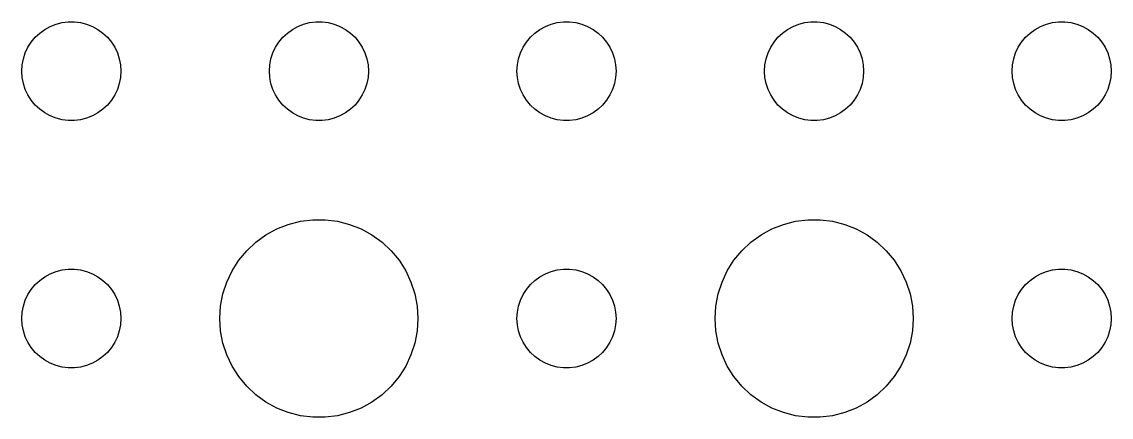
# Model space of a CAD drawing. Header units: metres. Extents: x -157 to 157, y -157 to 157.
# Drawn here: x -54 to -21, y 42.01 to 54 of the extents above; entities that cross this region are included whole.
import ezdxf

# ---------------------------------------------------------------- set-up
doc = ezdxf.new("R2010")
doc.units = ezdxf.units.M

msp = doc.modelspace()

# ---------------------------------------------------------------- linework, layer by layer
for p, q in [((-53.3037, 53.7665), (-53.1387, 53.8572)), ((-53.1387, 53.8572), (-52.9635, 53.9266)), ((-52.9635, 53.9266), (-52.7811, 53.9734)), ((-52.7811, 53.9734), (-52.5942, 53.997)), ((-52.5942, 53.997), (-52.4058, 53.997)), ((-52.4058, 53.997), (-52.2189, 53.9734)), ((-52.2189, 53.9734), (-52.0365, 53.9266)), ((-52.0365, 53.9266), (-51.8613, 53.8572)), ((-51.8613, 53.8572), (-51.6963, 53.7665)), ((-45.8037, 53.7665), (-45.6387, 53.8572)), ((-45.6387, 53.8572), (-45.4635, 53.9266)), ((-45.4635, 53.9266), (-45.2811, 53.9734)), ((-45.2811, 53.9734), (-45.0942, 53.997)), ((-45.0942, 53.997), (-44.9058, 53.997)), ((-44.9058, 53.997), (-44.7189, 53.9734)), ((-44.7189, 53.9734), (-44.5365, 53.9266)), ((-44.5365, 53.9266), (-44.3613, 53.8572)), ((-44.3613, 53.8572), (-44.1963, 53.7665)), ((-38.3037, 53.7665), (-38.1387, 53.8572)), ((-38.1387, 53.8572), (-37.9635, 53.9266)), ((-37.9635, 53.9266), (-37.7811, 53.9734)), ((-37.7811, 53.9734), (-37.5942, 53.997)), ((-37.5942, 53.997), (-37.4058, 53.997)), ((-37.4058, 53.997), (-37.2189, 53.9734)), ((-37.2189, 53.9734), (-37.0365, 53.9266)), ((-37.0365, 53.9266), (-36.8613, 53.8572)), ((-36.8613, 53.8572), (-36.6963, 53.7665)), ((-30.8037, 53.7665), (-30.6387, 53.8572)), ((-30.6387, 53.8572), (-30.4635, 53.9266)), ((-30.4635, 53.9266), (-30.2811, 53.9734)), ((-30.2811, 53.9734), (-30.0942, 53.997)), ((-30.0942, 53.997), (-29.9058, 53.997)), ((-29.9058, 53.997), (-29.7189, 53.9734)), ((-29.7189, 53.9734), (-29.5365, 53.9266)), ((-29.5365, 53.9266), (-29.3613, 53.8572)), ((-29.3613, 53.8572), (-29.1963, 53.7665)), ((-23.3037, 53.7665), (-23.1387, 53.8572)), ((-23.1387, 53.8572), (-22.9635, 53.9266)), ((-22.9635, 53.9266), (-22.7811, 53.9734)), ((-22.7811, 53.9734), (-22.5942, 53.997)), ((-22.5942, 53.997), (-22.4058, 53.997)), ((-22.4058, 53.997), (-22.2189, 53.9734)), ((-22.2189, 53.9734), (-22.0365, 53.9266)), ((-22.0365, 53.9266), (-21.8613, 53.8572)), ((-21.8613, 53.8572), (-21.6963, 53.7665)), ((-53.7135, 53.3817), (-53.5934, 53.5268)), ((-53.5934, 53.5268), (-53.4561, 53.6558)), ((-53.4561, 53.6558), (-53.3037, 53.7665)), ((-51.6963, 53.7665), (-51.5439, 53.6558)), ((-51.5439, 53.6558), (-51.4065, 53.5268)), ((-51.4065, 53.5268), (-51.2865, 53.3817)), ((-46.2135, 53.3817), (-46.0934, 53.5268)), ((-46.0934, 53.5268), (-45.9561, 53.6558)), ((-45.9561, 53.6558), (-45.8037, 53.7665)), ((-44.1963, 53.7665), (-44.0439, 53.6558)), ((-44.0439, 53.6558), (-43.9065, 53.5268)), ((-43.9065, 53.5268), (-43.7865, 53.3817)), ((-38.7135, 53.3817), (-38.5934, 53.5268)), ((-38.5934, 53.5268), (-38.4561, 53.6558)), ((-38.4561, 53.6558), (-38.3037, 53.7665)), ((-36.6963, 53.7665), (-36.5439, 53.6558)), ((-36.5439, 53.6558), (-36.4065, 53.5268)), ((-36.4065, 53.5268), (-36.2865, 53.3817)), ((-31.2135, 53.3817), (-31.0934, 53.5268)), ((-31.0934, 53.5268), (-30.9561, 53.6558)), ((-30.9561, 53.6558), (-30.8037, 53.7665)), ((-29.1963, 53.7665), (-29.0439, 53.6558)), ((-29.0439, 53.6558), (-28.9065, 53.5268)), ((-28.9065, 53.5268), (-28.7865, 53.3817)), ((-23.7135, 53.3817), (-23.5934, 53.5268)), ((-23.5934, 53.5268), (-23.4561, 53.6558)), ((-23.4561, 53.6558), (-23.3037, 53.7665)), ((-21.6963, 53.7665), (-21.5439, 53.6558)), ((-21.5439, 53.6558), (-21.4065, 53.5268)), ((-21.4065, 53.5268), (-21.2865, 53.3817)), ((-53.8947, 53.0522), (-53.8145, 53.2226)), ((-53.8145, 53.2226), (-53.7135, 53.3817)), ((-51.2865, 53.3817), (-51.1855, 53.2226)), ((-51.1855, 53.2226), (-51.1053, 53.0522)), ((-46.3947, 53.0522), (-46.3145, 53.2226)), ((-46.3145, 53.2226), (-46.2135, 53.3817)), ((-43.7865, 53.3817), (-43.6855, 53.2226)), ((-43.6855, 53.2226), (-43.6053, 53.0522)), ((-38.8947, 53.0522), (-38.8145, 53.2226)), ((-38.8145, 53.2226), (-38.7135, 53.3817)), ((-36.2865, 53.3817), (-36.1855, 53.2226)), ((-36.1855, 53.2226), (-36.1053, 53.0522)), ((-31.3947, 53.0522), (-31.3145, 53.2226)), ((-31.3145, 53.2226), (-31.2135, 53.3817)), ((-28.7865, 53.3817), (-28.6855, 53.2226)), ((-28.6855, 53.2226), (-28.6053, 53.0522)), ((-23.8947, 53.0522), (-23.8145, 53.2226)), ((-23.8145, 53.2226), (-23.7135, 53.3817)), ((-21.2865, 53.3817), (-21.1855, 53.2226)), ((-21.1855, 53.2226), (-21.1053, 53.0522)), ((-53.9882, 52.688), (-53.9529, 52.873)), ((-53.9529, 52.873), (-53.8947, 53.0522)), ((-51.1053, 53.0522), (-51.0471, 52.873)), ((-51.0471, 52.873), (-51.0118, 52.688)), ((-46.4882, 52.688), (-46.4529, 52.873)), ((-46.4529, 52.873), (-46.3947, 53.0522)), ((-43.6053, 53.0522), (-43.5471, 52.873)), ((-43.5471, 52.873), (-43.5118, 52.688)), ((-38.9882, 52.688), (-38.9529, 52.873)), ((-38.9529, 52.873), (-38.8947, 53.0522)), ((-36.1053, 53.0522), (-36.0471, 52.873)), ((-36.0471, 52.873), (-36.0118, 52.688)), ((-31.4882, 52.688), (-31.4529, 52.873)), ((-31.4529, 52.873), (-31.3947, 53.0522)), ((-28.6053, 53.0522), (-28.5471, 52.873)), ((-28.5471, 52.873), (-28.5118, 52.688)), ((-23.9882, 52.688), (-23.9529, 52.873)), ((-23.9529, 52.873), (-23.8947, 53.0522)), ((-21.1053, 53.0522), (-21.0471, 52.873)), ((-21.0471, 52.873), (-21.0118, 52.688)), ((-54, 52.5), (-53.9882, 52.688)), ((-53.9882, 52.312), (-54, 52.5)), ((-51.0118, 52.688), (-51, 52.5)), ((-51, 52.5), (-51.0118, 52.312)), ((-46.5, 52.5), (-46.4882, 52.688)), ((-46.4882, 52.312), (-46.5, 52.5)), ((-43.5118, 52.688), (-43.5, 52.5)), ((-43.5, 52.5), (-43.5118, 52.312)), ((-39, 52.5), (-38.9882, 52.688)), ((-38.9882, 52.312), (-39, 52.5)), ((-36.0118, 52.688), (-36, 52.5)), ((-36, 52.5), (-36.0118, 52.312)), ((-31.5, 52.5), (-31.4882, 52.688)), ((-31.4882, 52.312), (-31.5, 52.5)), ((-28.5118, 52.688), (-28.5, 52.5)), ((-28.5, 52.5), (-28.5118, 52.312)), ((-24, 52.5), (-23.9882, 52.688)), ((-23.9882, 52.312), (-24, 52.5)), ((-21.0118, 52.688), (-21, 52.5)), ((-21, 52.5), (-21.0118, 52.312)), ((-53.9529, 52.127), (-53.9882, 52.312)), ((-51.0118, 52.312), (-51.0471, 52.127)), ((-46.4529, 52.127), (-46.4882, 52.312)), ((-43.5118, 52.312), (-43.5471, 52.127)), ((-38.9529, 52.127), (-38.9882, 52.312)), ((-36.0118, 52.312), (-36.0471, 52.127)), ((-31.4529, 52.127), (-31.4882, 52.312)), ((-28.5118, 52.312), (-28.5471, 52.127)), ((-23.9529, 52.127), (-23.9882, 52.312)), ((-21.0118, 52.312), (-21.0471, 52.127)), ((-53.8947, 51.9478), (-53.9529, 52.127)), ((-53.8145, 51.7774), (-53.8947, 51.9478)), ((-51.1053, 51.9478), (-51.1855, 51.7774)), ((-51.0471, 52.127), (-51.1053, 51.9478)), ((-46.3947, 51.9478), (-46.4529, 52.127)), ((-46.3145, 51.7774), (-46.3947, 51.9478)), ((-43.6053, 51.9478), (-43.6855, 51.7774)), ((-43.5471, 52.127), (-43.6053, 51.9478)), ((-38.8947, 51.9478), (-38.9529, 52.127)), ((-38.8145, 51.7774), (-38.8947, 51.9478)), ((-36.1053, 51.9478), (-36.1855, 51.7774)), ((-36.0471, 52.127), (-36.1053, 51.9478)), ((-31.3947, 51.9478), (-31.4529, 52.127)), ((-31.3145, 51.7774), (-31.3947, 51.9478)), ((-28.6053, 51.9478), (-28.6855, 51.7774)), ((-28.5471, 52.127), (-28.6053, 51.9478)), ((-23.8947, 51.9478), (-23.9529, 52.127)), ((-23.8145, 51.7774), (-23.8947, 51.9478)), ((-21.1053, 51.9478), (-21.1855, 51.7774)), ((-21.0471, 52.127), (-21.1053, 51.9478)), ((-53.7135, 51.6183), (-53.8145, 51.7774)), ((-53.5934, 51.4732), (-53.7135, 51.6183)), ((-51.2865, 51.6183), (-51.4065, 51.4732)), ((-51.1855, 51.7774), (-51.2865, 51.6183)), ((-46.2135, 51.6183), (-46.3145, 51.7774)), ((-46.0934, 51.4732), (-46.2135, 51.6183)), ((-43.7865, 51.6183), (-43.9065, 51.4732)), ((-43.6855, 51.7774), (-43.7865, 51.6183)), ((-38.7135, 51.6183), (-38.8145, 51.7774)), ((-38.5934, 51.4732), (-38.7135, 51.6183)), ((-36.2865, 51.6183), (-36.4065, 51.4732)), ((-36.1855, 51.7774), (-36.2865, 51.6183)), ((-31.2135, 51.6183), (-31.3145, 51.7774)), ((-31.0934, 51.4732), (-31.2135, 51.6183)), ((-28.7865, 51.6183), (-28.9065, 51.4732)), ((-28.6855, 51.7774), (-28.7865, 51.6183)), ((-23.7135, 51.6183), (-23.8145, 51.7774)), ((-23.5934, 51.4732), (-23.7135, 51.6183)), ((-21.2865, 51.6183), (-21.4065, 51.4732)), ((-21.1855, 51.7774), (-21.2865, 51.6183)), ((-53.4561, 51.3442), (-53.5934, 51.4732)), ((-53.3037, 51.2335), (-53.4561, 51.3442)), ((-53.1387, 51.1428), (-53.3037, 51.2335)), ((-51.6963, 51.2335), (-51.8613, 51.1428)), ((-51.5439, 51.3442), (-51.6963, 51.2335)), ((-51.4065, 51.4732), (-51.5439, 51.3442)), ((-45.9561, 51.3442), (-46.0934, 51.4732)), ((-45.8037, 51.2335), (-45.9561, 51.3442)), ((-45.6387, 51.1428), (-45.8037, 51.2335)), ((-44.1963, 51.2335), (-44.3613, 51.1428)), ((-44.0439, 51.3442), (-44.1963, 51.2335)), ((-43.9065, 51.4732), (-44.0439, 51.3442)), ((-38.4561, 51.3442), (-38.5934, 51.4732)), ((-38.3037, 51.2335), (-38.4561, 51.3442)), ((-38.1387, 51.1428), (-38.3037, 51.2335)), ((-36.6963, 51.2335), (-36.8613, 51.1428)), ((-36.5439, 51.3442), (-36.6963, 51.2335)), ((-36.4065, 51.4732), (-36.5439, 51.3442)), ((-30.9561, 51.3442), (-31.0934, 51.4732)), ((-30.8037, 51.2335), (-30.9561, 51.3442)), ((-30.6387, 51.1428), (-30.8037, 51.2335)), ((-29.1963, 51.2335), (-29.3613, 51.1428)), ((-29.0439, 51.3442), (-29.1963, 51.2335)), ((-28.9065, 51.4732), (-29.0439, 51.3442)), ((-23.4561, 51.3442), (-23.5934, 51.4732)), ((-23.3037, 51.2335), (-23.4561, 51.3442)), ((-23.1387, 51.1428), (-23.3037, 51.2335)), ((-21.6963, 51.2335), (-21.8613, 51.1428)), ((-21.5439, 51.3442), (-21.6963, 51.2335)), ((-21.4065, 51.4732), (-21.5439, 51.3442)), ((-52.9635, 51.0734), (-53.1387, 51.1428)), ((-52.7811, 51.0266), (-52.9635, 51.0734)), ((-52.5942, 51.003), (-52.7811, 51.0266)), ((-52.4058, 51.003), (-52.5942, 51.003)), ((-52.2189, 51.0266), (-52.4058, 51.003)), ((-52.0365, 51.0734), (-52.2189, 51.0266)), ((-51.8613, 51.1428), (-52.0365, 51.0734)), ((-45.4635, 51.0734), (-45.6387, 51.1428)), ((-45.2811, 51.0266), (-45.4635, 51.0734)), ((-45.0942, 51.003), (-45.2811, 51.0266)), ((-44.9058, 51.003), (-45.0942, 51.003)), ((-44.7189, 51.0266), (-44.9058, 51.003)), ((-44.5365, 51.0734), (-44.7189, 51.0266)), ((-44.3613, 51.1428), (-44.5365, 51.0734)), ((-37.9635, 51.0734), (-38.1387, 51.1428)), ((-37.7811, 51.0266), (-37.9635, 51.0734)), ((-37.5942, 51.003), (-37.7811, 51.0266)), ((-37.4058, 51.003), (-37.5942, 51.003)), ((-37.2189, 51.0266), (-37.4058, 51.003)), ((-37.0365, 51.0734), (-37.2189, 51.0266)), ((-36.8613, 51.1428), (-37.0365, 51.0734)), ((-30.4635, 51.0734), (-30.6387, 51.1428)), ((-30.2811, 51.0266), (-30.4635, 51.0734)), ((-30.0942, 51.003), (-30.2811, 51.0266)), ((-29.9058, 51.003), (-30.0942, 51.003)), ((-29.7189, 51.0266), (-29.9058, 51.003)), ((-29.5365, 51.0734), (-29.7189, 51.0266)), ((-29.3613, 51.1428), (-29.5365, 51.0734)), ((-22.9635, 51.0734), (-23.1387, 51.1428)), ((-22.7811, 51.0266), (-22.9635, 51.0734)), ((-22.5942, 51.003), (-22.7811, 51.0266)), ((-22.4058, 51.003), (-22.5942, 51.003)), ((-22.2189, 51.0266), (-22.4058, 51.003)), ((-22.0365, 51.0734), (-22.2189, 51.0266)), ((-21.8613, 51.1428), (-22.0365, 51.0734)), ((-46.2773, 47.7145), (-45.927, 47.8532)), ((-45.927, 47.8532), (-45.5621, 47.9469)), ((-45.5621, 47.9469), (-45.1884, 47.9941)), ((-45.1884, 47.9941), (-44.8116, 47.9941)), ((-44.8116, 47.9941), (-44.4379, 47.9469)), ((-44.4379, 47.9469), (-44.0729, 47.8532)), ((-44.0729, 47.8532), (-43.7227, 47.7145)), ((-31.2773, 47.7145), (-30.927, 47.8532)), ((-30.927, 47.8532), (-30.5621, 47.9469)), ((-30.5621, 47.9469), (-30.1884, 47.9941)), ((-30.1884, 47.9941), (-29.8116, 47.9941)), ((-29.8116, 47.9941), (-29.4379, 47.9469)), ((-29.4379, 47.9469), (-29.0729, 47.8532)), ((-29.0729, 47.8532), (-28.7227, 47.7145)), ((-46.9123, 47.3115), (-46.6075, 47.533)), ((-46.6075, 47.533), (-46.2773, 47.7145)), ((-43.7227, 47.7145), (-43.3925, 47.533)), ((-43.3925, 47.533), (-43.0877, 47.3115)), ((-31.9123, 47.3115), (-31.6075, 47.533)), ((-31.6075, 47.533), (-31.2773, 47.7145)), ((-28.7227, 47.7145), (-28.3925, 47.533)), ((-28.3925, 47.533), (-28.0877, 47.3115)), ((-47.1869, 47.0536), (-46.9123, 47.3115)), ((-43.0877, 47.3115), (-42.8131, 47.0536)), ((-32.1869, 47.0536), (-31.9123, 47.3115)), ((-28.0877, 47.3115), (-27.8131, 47.0536)), ((-47.427, 46.7634), (-47.1869, 47.0536)), ((-42.8131, 47.0536), (-42.5729, 46.7634)), ((-32.427, 46.7634), (-32.1869, 47.0536)), ((-27.8131, 47.0536), (-27.5729, 46.7634)), ((-47.6289, 46.4453), (-47.427, 46.7634)), ((-42.5729, 46.7634), (-42.3711, 46.4453)), ((-32.6289, 46.4453), (-32.427, 46.7634)), ((-27.5729, 46.7634), (-27.3711, 46.4453)), ((-53.4561, 46.1558), (-53.3037, 46.2665)), ((-53.3037, 46.2665), (-53.1387, 46.3572)), ((-53.1387, 46.3572), (-52.9635, 46.4266)), ((-52.9635, 46.4266), (-52.7811, 46.4734)), ((-52.7811, 46.4734), (-52.5942, 46.497)), ((-52.5942, 46.497), (-52.4058, 46.497)), ((-52.4058, 46.497), (-52.2189, 46.4734)), ((-52.2189, 46.4734), (-52.0365, 46.4266)), ((-52.0365, 46.4266), (-51.8613, 46.3572)), ((-51.8613, 46.3572), (-51.6963, 46.2665)), ((-51.6963, 46.2665), (-51.5439, 46.1558)), ((-47.7893, 46.1044), (-47.6289, 46.4453)), ((-42.3711, 46.4453), (-42.2107, 46.1044)), ((-38.4561, 46.1558), (-38.3037, 46.2665)), ((-38.3037, 46.2665), (-38.1387, 46.3572)), ((-38.1387, 46.3572), (-37.9635, 46.4266)), ((-37.9635, 46.4266), (-37.7811, 46.4734)), ((-37.7811, 46.4734), (-37.5942, 46.497)), ((-37.5942, 46.497), (-37.4058, 46.497)), ((-37.4058, 46.497), (-37.2189, 46.4734)), ((-37.2189, 46.4734), (-37.0365, 46.4266)), ((-37.0365, 46.4266), (-36.8613, 46.3572)), ((-36.8613, 46.3572), (-36.6963, 46.2665)), ((-36.6963, 46.2665), (-36.5439, 46.1558)), ((-32.7893, 46.1044), (-32.6289, 46.4453)), ((-27.3711, 46.4453), (-27.2107, 46.1044)), ((-23.4561, 46.1558), (-23.3037, 46.2665)), ((-23.3037, 46.2665), (-23.1387, 46.3572)), ((-23.1387, 46.3572), (-22.9635, 46.4266)), ((-22.9635, 46.4266), (-22.7811, 46.4734)), ((-22.7811, 46.4734), (-22.5942, 46.497)), ((-22.5942, 46.497), (-22.4058, 46.497)), ((-22.4058, 46.497), (-22.2189, 46.4734)), ((-22.2189, 46.4734), (-22.0365, 46.4266)), ((-22.0365, 46.4266), (-21.8613, 46.3572)), ((-21.8613, 46.3572), (-21.6963, 46.2665)), ((-21.6963, 46.2665), (-21.5439, 46.1558)), ((-53.8145, 45.7226), (-53.7135, 45.8817)), ((-53.7135, 45.8817), (-53.5934, 46.0268)), ((-53.5934, 46.0268), (-53.4561, 46.1558)), ((-51.5439, 46.1558), (-51.4065, 46.0268)), ((-51.4065, 46.0268), (-51.2865, 45.8817)), ((-51.2865, 45.8817), (-51.1855, 45.7226)), ((-47.9057, 45.7461), (-47.7893, 46.1044)), ((-42.2107, 46.1044), (-42.0942, 45.7461)), ((-38.8145, 45.7226), (-38.7135, 45.8817)), ((-38.7135, 45.8817), (-38.5934, 46.0268)), ((-38.5934, 46.0268), (-38.4561, 46.1558)), ((-36.5439, 46.1558), (-36.4065, 46.0268)), ((-36.4065, 46.0268), (-36.2865, 45.8817)), ((-36.2865, 45.8817), (-36.1855, 45.7226)), ((-32.9057, 45.7461), (-32.7893, 46.1044)), ((-27.2107, 46.1044), (-27.0942, 45.7461)), ((-23.8145, 45.7226), (-23.7135, 45.8817)), ((-23.7135, 45.8817), (-23.5934, 46.0268)), ((-23.5934, 46.0268), (-23.4561, 46.1558)), ((-21.5439, 46.1558), (-21.4065, 46.0268)), ((-21.4065, 46.0268), (-21.2865, 45.8817)), ((-21.2865, 45.8817), (-21.1855, 45.7226)), ((-53.9529, 45.373), (-53.8947, 45.5522)), ((-53.8947, 45.5522), (-53.8145, 45.7226)), ((-51.1855, 45.7226), (-51.1053, 45.5522)), ((-51.1053, 45.5522), (-51.0471, 45.373)), ((-47.9763, 45.376), (-47.9057, 45.7461)), ((-42.0942, 45.7461), (-42.0237, 45.376)), ((-38.9529, 45.373), (-38.8947, 45.5522)), ((-38.8947, 45.5522), (-38.8145, 45.7226)), ((-36.1855, 45.7226), (-36.1053, 45.5522)), ((-36.1053, 45.5522), (-36.0471, 45.373)), ((-32.9763, 45.376), (-32.9057, 45.7461)), ((-27.0942, 45.7461), (-27.0237, 45.376)), ((-23.9529, 45.373), (-23.8947, 45.5522)), ((-23.8947, 45.5522), (-23.8145, 45.7226)), ((-21.1855, 45.7226), (-21.1053, 45.5522)), ((-21.1053, 45.5522), (-21.0471, 45.373)), ((-53.9882, 45.188), (-53.9529, 45.373)), ((-51.0471, 45.373), (-51.0118, 45.188)), ((-48, 45), (-47.9763, 45.376)), ((-42.0237, 45.376), (-42, 45)), ((-38.9882, 45.188), (-38.9529, 45.373)), ((-36.0471, 45.373), (-36.0118, 45.188)), ((-33, 45), (-32.9763, 45.376)), ((-27.0237, 45.376), (-27, 45)), ((-23.9882, 45.188), (-23.9529, 45.373)), ((-21.0471, 45.373), (-21.0118, 45.188)), ((-54, 45), (-53.9882, 45.188)), ((-53.9882, 44.812), (-54, 45)), ((-51.0118, 45.188), (-51, 45)), ((-51, 45), (-51.0118, 44.812)), ((-47.9763, 44.624), (-48, 45)), ((-42, 45), (-42.0237, 44.624)), ((-39, 45), (-38.9882, 45.188)), ((-38.9882, 44.812), (-39, 45)), ((-36.0118, 45.188), (-36, 45)), ((-36, 45), (-36.0118, 44.812)), ((-32.9763, 44.624), (-33, 45)), ((-27, 45), (-27.0237, 44.624)), ((-24, 45), (-23.9882, 45.188)), ((-23.9882, 44.812), (-24, 45)), ((-21.0118, 45.188), (-21, 45)), ((-21, 45), (-21.0118, 44.812)), ((-53.9529, 44.627), (-53.9882, 44.812)), ((-53.8947, 44.4478), (-53.9529, 44.627)), ((-51.0471, 44.627), (-51.1053, 44.4478)), ((-51.0118, 44.812), (-51.0471, 44.627)), ((-47.9057, 44.2539), (-47.9763, 44.624)), ((-42.0237, 44.624), (-42.0942, 44.2539)), ((-38.9529, 44.627), (-38.9882, 44.812)), ((-38.8947, 44.4478), (-38.9529, 44.627)), ((-36.0471, 44.627), (-36.1053, 44.4478)), ((-36.0118, 44.812), (-36.0471, 44.627)), ((-32.9057, 44.2539), (-32.9763, 44.624)), ((-27.0237, 44.624), (-27.0942, 44.2539)), ((-23.9529, 44.627), (-23.9882, 44.812)), ((-23.8947, 44.4478), (-23.9529, 44.627)), ((-21.0471, 44.627), (-21.1053, 44.4478)), ((-21.0118, 44.812), (-21.0471, 44.627)), ((-53.8145, 44.2774), (-53.8947, 44.4478)), ((-53.7135, 44.1183), (-53.8145, 44.2774)), ((-51.1855, 44.2774), (-51.2865, 44.1183)), ((-51.1053, 44.4478), (-51.1855, 44.2774)), ((-47.7893, 43.8956), (-47.9057, 44.2539)), ((-42.0942, 44.2539), (-42.2107, 43.8956)), ((-38.8145, 44.2774), (-38.8947, 44.4478)), ((-38.7135, 44.1183), (-38.8145, 44.2774)), ((-36.1855, 44.2774), (-36.2865, 44.1183)), ((-36.1053, 44.4478), (-36.1855, 44.2774)), ((-32.7893, 43.8956), (-32.9057, 44.2539)), ((-27.0942, 44.2539), (-27.2107, 43.8956)), ((-23.8145, 44.2774), (-23.8947, 44.4478)), ((-23.7135, 44.1183), (-23.8145, 44.2774)), ((-21.1855, 44.2774), (-21.2865, 44.1183)), ((-21.1053, 44.4478), (-21.1855, 44.2774)), ((-53.5934, 43.9732), (-53.7135, 44.1183)), ((-53.4561, 43.8442), (-53.5934, 43.9732)), ((-51.4065, 43.9732), (-51.5439, 43.8442)), ((-51.2865, 44.1183), (-51.4065, 43.9732)), ((-47.6289, 43.5547), (-47.7893, 43.8956)), ((-42.2107, 43.8956), (-42.3711, 43.5547)), ((-38.5934, 43.9732), (-38.7135, 44.1183)), ((-38.4561, 43.8442), (-38.5934, 43.9732)), ((-36.4065, 43.9732), (-36.5439, 43.8442)), ((-36.2865, 44.1183), (-36.4065, 43.9732)), ((-32.6289, 43.5547), (-32.7893, 43.8956)), ((-27.2107, 43.8956), (-27.3711, 43.5547)), ((-23.5934, 43.9732), (-23.7135, 44.1183)), ((-23.4561, 43.8442), (-23.5934, 43.9732)), ((-21.4065, 43.9732), (-21.5439, 43.8442)), ((-21.2865, 44.1183), (-21.4065, 43.9732)), ((-53.3037, 43.7335), (-53.4561, 43.8442)), ((-53.1387, 43.6428), (-53.3037, 43.7335)), ((-52.9635, 43.5734), (-53.1387, 43.6428)), ((-52.7811, 43.5266), (-52.9635, 43.5734)), ((-52.0365, 43.5734), (-52.2189, 43.5266)), ((-51.8613, 43.6428), (-52.0365, 43.5734)), ((-51.6963, 43.7335), (-51.8613, 43.6428)), ((-51.5439, 43.8442), (-51.6963, 43.7335)), ((-38.3037, 43.7335), (-38.4561, 43.8442)), ((-38.1387, 43.6428), (-38.3037, 43.7335)), ((-37.9635, 43.5734), (-38.1387, 43.6428)), ((-37.7811, 43.5266), (-37.9635, 43.5734)), ((-37.0365, 43.5734), (-37.2189, 43.5266)), ((-36.8613, 43.6428), (-37.0365, 43.5734)), ((-36.6963, 43.7335), (-36.8613, 43.6428)), ((-36.5439, 43.8442), (-36.6963, 43.7335)), ((-23.3037, 43.7335), (-23.4561, 43.8442)), ((-23.1387, 43.6428), (-23.3037, 43.7335)), ((-22.9635, 43.5734), (-23.1387, 43.6428)), ((-22.7811, 43.5266), (-22.9635, 43.5734)), ((-22.0365, 43.5734), (-22.2189, 43.5266)), ((-21.8613, 43.6428), (-22.0365, 43.5734)), ((-21.6963, 43.7335), (-21.8613, 43.6428)), ((-21.5439, 43.8442), (-21.6963, 43.7335)), ((-52.5942, 43.503), (-52.7811, 43.5266)), ((-52.4058, 43.503), (-52.5942, 43.503)), ((-52.2189, 43.5266), (-52.4058, 43.503)), ((-47.427, 43.2366), (-47.6289, 43.5547)), ((-47.1869, 42.9464), (-47.427, 43.2366)), ((-42.5729, 43.2366), (-42.8131, 42.9464)), ((-42.3711, 43.5547), (-42.5729, 43.2366)), ((-37.5942, 43.503), (-37.7811, 43.5266)), ((-37.4058, 43.503), (-37.5942, 43.503)), ((-37.2189, 43.5266), (-37.4058, 43.503)), ((-32.427, 43.2366), (-32.6289, 43.5547)), ((-32.1869, 42.9464), (-32.427, 43.2366)), ((-27.5729, 43.2366), (-27.8131, 42.9464)), ((-27.3711, 43.5547), (-27.5729, 43.2366)), ((-22.5942, 43.503), (-22.7811, 43.5266)), ((-22.4058, 43.503), (-22.5942, 43.503)), ((-22.2189, 43.5266), (-22.4058, 43.503)), ((-46.9123, 42.6885), (-47.1869, 42.9464)), ((-42.8131, 42.9464), (-43.0877, 42.6885)), ((-31.9123, 42.6885), (-32.1869, 42.9464)), ((-27.8131, 42.9464), (-28.0877, 42.6885)), ((-46.6075, 42.467), (-46.9123, 42.6885)), ((-43.0877, 42.6885), (-43.3925, 42.467)), ((-31.6075, 42.467), (-31.9123, 42.6885)), ((-28.0877, 42.6885), (-28.3925, 42.467)), ((-46.2773, 42.2855), (-46.6075, 42.467)), ((-45.927, 42.1468), (-46.2773, 42.2855)), ((-43.7227, 42.2855), (-44.0729, 42.1468)), ((-43.3925, 42.467), (-43.7227, 42.2855)), ((-31.2773, 42.2855), (-31.6075, 42.467)), ((-30.927, 42.1468), (-31.2773, 42.2855)), ((-28.7227, 42.2855), (-29.0729, 42.1468)), ((-28.3925, 42.467), (-28.7227, 42.2855)), ((-45.5621, 42.0531), (-45.927, 42.1468)), ((-45.1884, 42.0059), (-45.5621, 42.0531)), ((-44.8116, 42.0059), (-45.1884, 42.0059)), ((-44.4379, 42.0531), (-44.8116, 42.0059)), ((-44.0729, 42.1468), (-44.4379, 42.0531)), ((-30.5621, 42.0531), (-30.927, 42.1468)), ((-30.1884, 42.0059), (-30.5621, 42.0531)), ((-29.8116, 42.0059), (-30.1884, 42.0059)), ((-29.4379, 42.0531), (-29.8116, 42.0059)), ((-29.0729, 42.1468), (-29.4379, 42.0531))]:
    msp.add_line(p, q)

doc.saveas('drawing.dxf')
